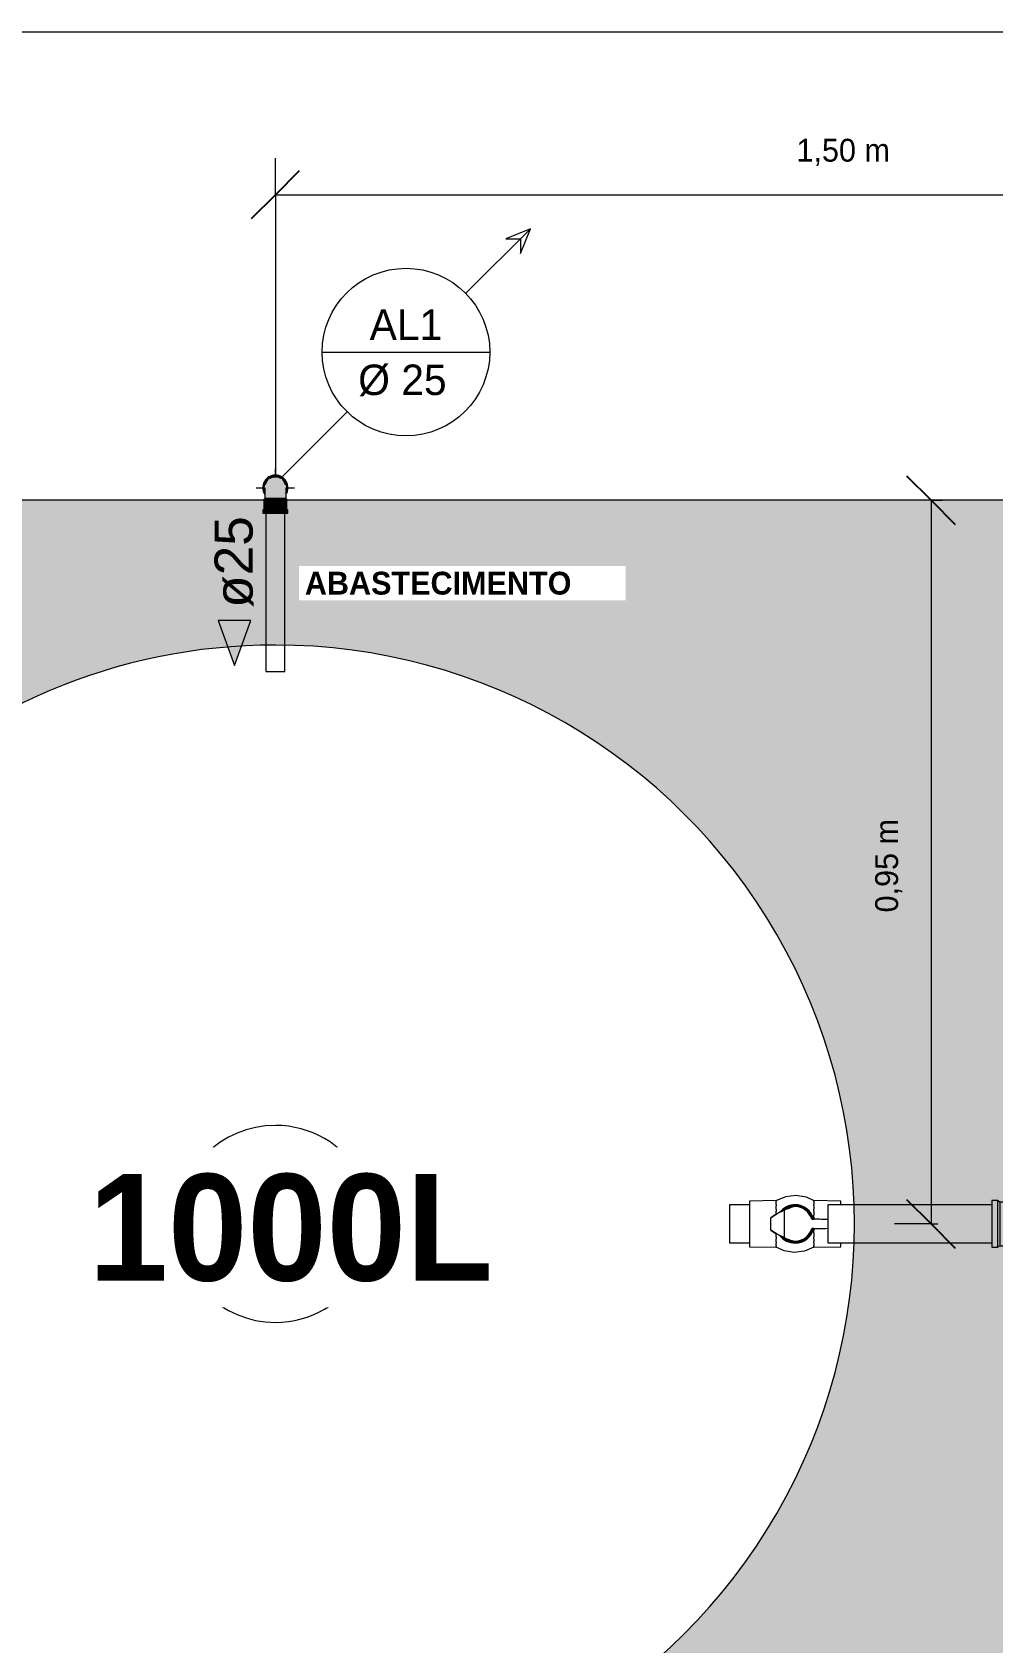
# Model space of a CAD drawing. Header units: metres. Extents: x 15 to 69.3, y -12.4 to 16.4.
# Drawn here: x 21.767 to 23.027, y 14.078 to 16.192 of the extents above; entities that cross this region are included whole.
import ezdxf

# ---------------------------------------------------------------- set-up
doc = ezdxf.new("R2010")
doc.units = ezdxf.units.M
for name, color, linetype, lineweight in [('A-ANNO-DIMS', 7, 'Continuous', 5), ('A-ANNO-DIMS-20', 7, 'Continuous', 5), ('A-ANNO-NOTE', 7, 'Continuous', 5), ('G-ANNO-SYMB', 7, 'Continuous', 5), ('G-ANNO-TEXT', 7, 'Continuous', 5), ('P-PIPE', 7, 'Continuous', 5), ('P-PIPE-CNTR', 7, 'Continuous', 5), ('P-PIPE-IDEN', 7, 'Continuous', 5), ('P-SANR-FIXT', 7, 'Continuous', 5)]:
    doc.layers.add(name, color=color, linetype=linetype, lineweight=lineweight)
doc.layers.add('A-FLOR', color=7, linetype='Continuous', lineweight=9, true_color=0x007f00)
doc.styles.add('Arial', font='arial.ttf', dxfattribs={"height": 0.05})
doc.styles.add('Century Gothic', font='GOTHIC.TTF', dxfattribs={"height": 0.04})
doc.styles.add('Century Gothic_1', font='GOTHIC.TTF', dxfattribs={"height": 0.03})
doc.styles.add('Century Gothic_B_1', font='GOTHICB.TTF', dxfattribs={"height": 0.03})
doc.styles.add('Century Gothic_B_2', font='GOTHICB.TTF', dxfattribs={"height": 0.14})
doc.dimstyles.new('Setores_1_5', dxfattribs={"dimscale": 0.3048, "dimtxt": 0.031325, "dimasz": 0.208333, "dimexe": 0.15748, "dimexo": 0.098425, "dimgap": 0.114829, "dimtad": 1, "dimrnd": 0.01, "dimzin": 0, "dimdsep": 46, "dimtxsty": 'Century Gothic_1', "dimblk1": 'OBLIQUE', "dimblk2": 'OBLIQUE', "dimsah": 1, "dimcen": 0.09, "dimazin": 0, "dimtfac": 1, "dimtdec": 4, "dimtix": 1, "dimtmove": 0, "dimatfit": 3, "dimfxl": 1, "dimtvp": 1, "dimtolj": 1, "dimtzin": 0, "dimarcsym": 2})

# ---------------------------------------------------------------- blocks, each defined once
blk = doc.blocks.new('Caixa d_água de polietileno 1000 a 5000 Litros - Fortlev - 1000 L-3619391-NÍVEL CAIXA D_ÁGUA')
at = {"layer": 'P-SANR-FIXT', "color": 8, "true_color": 0x808080}
for radius, start, end in [(0.76, 360, 180), (0.1293, 360, 180), (0.1293, 180, 360), (0.76, 180, 360)]:
    blk.add_arc((0, 0), radius, start, end, dxfattribs=at)
blk = doc.blocks.new('Joelho 45_90 - Agua Fria_Soldavel - MEP - Tigre - Standard-3523191-NÍVEL CAIXA D_ÁGUA')
at = {"layer": 'P-PIPE', "true_color": 0xe06060}
for points in [[(16.9966, 15.5857), (16.9965, 15.5892), (16.9958, 15.5917), (16.9959, 15.5975), (16.996, 15.5982), (16.9981, 15.6026), (17.0009, 15.6059), (17.006, 15.6086), (17.0074, 15.609), (17.0106, 15.6094), (17.0106, 15.6108), (17.005, 15.6098), (16.9996, 15.6065), (16.9962, 15.6022), (16.9944, 15.5969), (16.9944, 15.5914), (16.9966, 15.5858)], [(16.9967, 15.5888), (16.9966, 15.5915), (16.9967, 15.5952), (16.9974, 15.5987), (16.9989, 15.6019), (17.0009, 15.6044), (17.004, 15.6066), (17.0072, 15.6079), (17.0106, 15.6083), (17.0106, 15.6094), (17.0067, 15.6089), (17.0028, 15.6072), (16.9994, 15.6043), (16.9973, 15.6013), (16.996, 15.5979), (16.9955, 15.5942), (16.9963, 15.5897), (16.9967, 15.5889)], [(16.9966, 15.58), (17.0106, 15.58), (17.0106, 15.6083), (17.0064, 15.6076), (17.0031, 15.6061), (16.9998, 15.6031), (16.9982, 15.6007), (16.9969, 15.597), (16.9966, 15.5934), (16.9966, 15.5835)], [(17.0247, 15.5858), (17.0249, 15.5861), (17.0269, 15.5917), (17.0267, 15.5975), (17.0247, 15.6029), (17.0212, 15.6069), (17.0163, 15.6098), (17.0106, 15.6107), (17.0106, 15.6094), (17.0158, 15.6085), (17.0207, 15.6054), (17.0215, 15.6048), (17.0239, 15.6013), (17.0255, 15.5969), (17.0253, 15.5912), (17.0249, 15.5897), (17.0245, 15.5888), (17.0247, 15.5862)], [(17.0228, 15.58), (17.0247, 15.58), (17.0245, 15.5956), (17.0239, 15.5987), (17.0227, 15.6014), (17.0203, 15.6044), (17.0167, 15.6068), (17.0134, 15.608), (17.0106, 15.6083), (17.0106, 15.58), (17.0227, 15.58)], [(16.9941, 15.5608), (17.0106, 15.5608), (17.0104, 15.5648), (16.9944, 15.5648)], [(16.9944, 15.5648), (17.0106, 15.5648), (17.0104, 15.5662), (16.9958, 15.5662), (16.9947, 15.5651)], [(16.9958, 15.5662), (17.0106, 15.5662), (17.0106, 15.5789), (16.9955, 15.5789), (16.9957, 15.5677)], [(17.0018, 15.5789), (17.0106, 15.5789), (17.0106, 15.58), (16.9966, 15.58), (16.9958, 15.5789), (17.0009, 15.5789)], [(17.0245, 15.5789), (17.0257, 15.5789), (17.0245, 15.58), (17.0106, 15.58), (17.0106, 15.5789), (17.0243, 15.5789)], [(17.0214, 15.5662), (17.0255, 15.5662), (17.0255, 15.5789), (17.0106, 15.5789), (17.0106, 15.5662), (17.0213, 15.5662)], [(17.0187, 15.5648), (17.0269, 15.5648), (17.0252, 15.5662), (17.0106, 15.5662), (17.0106, 15.5648), (17.0182, 15.5648)], [(17.0189, 15.5608), (17.0271, 15.5608), (17.0269, 15.5648), (17.0106, 15.5648), (17.0106, 15.5608), (17.0182, 15.5608)]]:
    blk.add_hatch(color=13, dxfattribs=at).paths.add_polyline_path(points)
h = blk.add_hatch(color=13, dxfattribs=at)
h.paths.add_polyline_path([(17.0245, 15.5888), (17.0246, 15.5889), (17.0245, 15.5889)])
h.paths.add_polyline_path([(17.0246, 15.5889), (17.0252, 15.5907), (17.0256, 15.595), (17.0252, 15.5982), (17.0233, 15.6024), (17.0207, 15.6054), (17.0176, 15.6076), (17.0139, 15.609), (17.0106, 15.6094), (17.0106, 15.6083), (17.0148, 15.6076), (17.0182, 15.606), (17.021, 15.6036), (17.0231, 15.6005), (17.0243, 15.597), (17.0247, 15.5932), (17.0246, 15.5899)])
at = {"layer": 'P-PIPE'}
for p, q in [((16.9955, 15.5662), (16.9941, 15.5648)), ((16.9941, 15.5648), (16.9941, 15.5608)), ((16.9941, 15.5648), (17.0106, 15.5648)), ((16.9966, 15.58), (16.9955, 15.5789)), ((16.9955, 15.5789), (17.0106, 15.5789)), ((16.9955, 15.5789), (16.9955, 15.5662)), ((17.0106, 15.5789), (16.9955, 15.5789)), ((16.9955, 15.5662), (17.0106, 15.5662)), ((17.0106, 15.58), (16.9966, 15.58)), ((16.9966, 15.58), (17.0106, 15.58)), ((17.0247, 15.58), (17.0106, 15.58)), ((17.0106, 15.58), (17.0247, 15.58)), ((17.0106, 15.5789), (17.0257, 15.5789)), ((17.0257, 15.5789), (17.0106, 15.5789)), ((17.0106, 15.5662), (17.0257, 15.5662)), ((17.0106, 15.5648), (17.0271, 15.5648)), ((17.0257, 15.5789), (17.0247, 15.58)), ((17.0257, 15.5662), (17.0257, 15.5789)), ((17.0271, 15.5648), (17.0257, 15.5662)), ((17.0271, 15.5608), (17.0271, 15.5648)), ((16.9941, 15.5608), (17.0106, 15.5608)), ((17.0106, 15.5608), (17.0271, 15.5608))]:
    blk.add_line(p, q, dxfattribs=at)
at = {"layer": 'P-PIPE', "flags": 128}
for points in [[(16.9966, 15.5943), (16.9966, 15.5943), (16.9966, 15.5943), (16.9966, 15.5942), (16.9966, 15.5941), (16.9966, 15.594), (16.9966, 15.5939), (16.9966, 15.5937), (16.9966, 15.5936), (16.9966, 15.5934), (16.9966, 15.5932), (16.9966, 15.5929), (16.9966, 15.5927), (16.9966, 15.5924), (16.9966, 15.5921), (16.9966, 15.5918), (16.9966, 15.5915), (16.9966, 15.5911), (16.9966, 15.5908), (16.9966, 15.5904), (16.9966, 15.59), (16.9966, 15.5896), (16.9966, 15.5891), (16.9966, 15.5887), (16.9966, 15.5882), (16.9966, 15.5877), (16.9966, 15.5872), (16.9966, 15.5867), (16.9966, 15.5862), (16.9966, 15.5857), (16.9966, 15.5852), (16.9966, 15.5847), (16.9966, 15.5841), (16.9966, 15.5836), (16.9966, 15.583), (16.9966, 15.5824), (16.9966, 15.5819), (16.9966, 15.5813), (16.9966, 15.5807), (16.9966, 15.5802), (16.9966, 15.58)], [(17.0247, 15.58), (17.0247, 15.5806), (17.0247, 15.5811), (17.0247, 15.5817), (17.0247, 15.5823), (17.0247, 15.5828), (17.0247, 15.5834), (17.0247, 15.584), (17.0247, 15.5845), (17.0247, 15.585), (17.0247, 15.5856), (17.0247, 15.5861), (17.0247, 15.5866), (17.0247, 15.5871), (17.0247, 15.5876), (17.0247, 15.5881), (17.0247, 15.5885), (17.0247, 15.589), (17.0247, 15.5894), (17.0247, 15.5899), (17.0247, 15.5903), (17.0247, 15.5907), (17.0247, 15.591), (17.0247, 15.5914), (17.0247, 15.5917), (17.0247, 15.592), (17.0247, 15.5923), (17.0247, 15.5926), (17.0247, 15.5929), (17.0247, 15.5931), (17.0247, 15.5933), (17.0247, 15.5935), (17.0247, 15.5937), (17.0247, 15.5939), (17.0247, 15.594), (17.0247, 15.5941), (17.0247, 15.5942), (17.0247, 15.5942), (17.0247, 15.5943), (17.0247, 15.5943), (17.0247, 15.5943)]]:
    blk.add_lwpolyline(points, dxfattribs=at)
at = {"layer": 'P-PIPE'}
for radius, start, end in [(0.0165, 90, 211.541), (0.0165, 131.9697, 168.018), (0.0151, 90, 201.7574), (0.0151, 90, 201.7574), (0.0151, 126.6457, 132.0216), (0.0165, 113.3004, 126.6783), (0.014, 90, 120), (0.014, 90, 120), (0.0151, 107.9767, 113.3538), (0.0165, 90, 108.0137), (0.0165, 328.615, 90), (0.0165, 71.9863, 90), (0.0151, 338.2611, 90), (0.0151, 338.2611, 90), (0.014, 60, 90), (0.014, 60, 90), (0.0151, 66.6462, 72.0233), (0.0165, 53.3217, 65.9091), (0.0151, 47.9784, 53.3543), (0.0165, 11.982, 48.0303), (0.0165, 173.3047, 186.6826), (0.0165, 191.9728, 211.6138), (0.0151, 167.975, 173.3533), (0.0151, 186.6452, 192.0198), (0.014, 135, 165), (0.014, 135, 165), (0.014, 15, 45), (0.014, 15, 45), (0.0165, 328.545, 348.0272), (0.0151, 6.6467, 12.025), (0.0151, 347.9802, 353.3548), (0.0165, 353.3174, 6.6953)]:
    blk.add_arc((17.0106, 15.5943), radius, start, end, dxfattribs=at)
blk = doc.blocks.new('Joelho 45_90 - Agua Fria_Soldavel - MEP - Tigre - Standard-2081496-NÍVEL CAIXA D_ÁGUA')
at = {"layer": 'P-PIPE', "true_color": 0x20e0e0}
for points in [[(17.9585, 14.6278), (17.9585, 14.6581), (17.951, 14.6586), (17.951, 14.6278), (17.958, 14.6278)], [(17.9585, 14.6278), (17.9615, 14.6278), (17.9615, 14.656), (17.9585, 14.6581), (17.9585, 14.6284)], [(17.9615, 14.6278), (17.9815, 14.6278), (17.9815, 14.6565), (17.9615, 14.656), (17.9615, 14.6283)], [(17.9815, 14.6278), (17.9832, 14.6278), (17.9831, 14.6551), (17.9815, 14.6562), (17.9815, 14.6291)], [(18.0352, 14.6278), (18.0378, 14.6278), (18.0366, 14.6354), (18.0338, 14.6419), (18.0294, 14.6473), (18.024, 14.6514), (18.0171, 14.6541), (18.0106, 14.655), (17.9832, 14.6547), (17.9832, 14.6278), (18.0346, 14.6278)], [(18.0393, 14.6278), (18.0414, 14.6278), (18.0395, 14.6383), (18.0341, 14.6476), (18.026, 14.6544), (18.0156, 14.6581), (18.0053, 14.6581), (17.997, 14.6549), (18.0019, 14.655), (18.0036, 14.6555), (18.0106, 14.6565), (18.018, 14.6555), (18.0249, 14.6526), (18.0309, 14.6481), (18.0357, 14.6414), (18.0384, 14.6344), (18.0391, 14.6291)], [(18.0378, 14.6278), (18.0393, 14.6278), (18.0383, 14.6352), (18.0349, 14.6428), (18.0309, 14.6481), (18.0242, 14.6529), (18.0176, 14.6555), (18.0106, 14.6565), (18.0032, 14.6555), (18.0023, 14.6548), (18.0114, 14.6549), (18.0182, 14.6538), (18.0242, 14.6513), (18.0301, 14.6466), (18.0345, 14.6406), (18.0369, 14.6343), (18.0374, 14.6305)], [(17.951, 14.5971), (17.9585, 14.5975), (17.9585, 14.6278), (17.951, 14.6278), (17.951, 14.5975)], [(17.9585, 14.5975), (17.9615, 14.5996), (17.9615, 14.6278), (17.9585, 14.6278), (17.9585, 14.5981)], [(17.9815, 14.5992), (17.9815, 14.6278), (17.9615, 14.6278), (17.9615, 14.5996), (17.9745, 14.5993)], [(17.9815, 14.5992), (17.9832, 14.6009), (17.9832, 14.6278), (17.9815, 14.6278), (17.9815, 14.5993)], [(17.9832, 14.6007), (18.0121, 14.6008), (18.018, 14.6017), (18.0242, 14.6043), (18.0301, 14.609), (18.0345, 14.615), (18.0369, 14.6214), (18.0378, 14.6278), (17.9832, 14.6278), (17.9832, 14.6008)], [(18.0053, 14.5975), (18.016, 14.5975), (18.026, 14.6012), (18.0345, 14.6086), (18.0395, 14.6173), (18.0414, 14.6278), (18.0393, 14.6278), (18.0383, 14.6204), (18.0349, 14.6128), (18.0309, 14.6075), (18.0242, 14.6027), (18.0176, 14.6001), (18.0098, 14.5993), (18.0026, 14.6004), (18.0011, 14.6008), (17.9967, 14.6007), (18.0041, 14.5979)], [(18.0106, 14.5992), (18.018, 14.6001), (18.0249, 14.603), (18.0309, 14.6075), (18.0357, 14.6142), (18.0384, 14.6212), (18.0393, 14.6278), (18.0378, 14.6278), (18.0366, 14.6202), (18.0341, 14.6142), (18.0294, 14.6083), (18.024, 14.6042), (18.0171, 14.6015), (18.0106, 14.6007), (18.0019, 14.6007), (18.0036, 14.6001), (18.0088, 14.5994)]]:
    blk.add_hatch(color=132, dxfattribs=at).paths.add_polyline_path(points)
at = {"layer": 'P-PIPE'}
for p, q in [((17.9585, 14.6586), (17.951, 14.6586)), ((17.951, 14.6586), (17.951, 14.6278)), ((17.9615, 14.6565), (17.9585, 14.6586)), ((17.9585, 14.6586), (17.9585, 14.6278)), ((17.9815, 14.6565), (17.9615, 14.6565)), ((17.9615, 14.6565), (17.9615, 14.6278)), ((17.9832, 14.655), (17.9815, 14.6565)), ((17.9815, 14.6565), (17.9815, 14.6278)), ((17.9815, 14.6278), (17.9815, 14.6565)), ((17.9832, 14.6278), (17.9832, 14.655)), ((17.9832, 14.655), (17.9832, 14.6278)), ((17.951, 14.6278), (17.951, 14.5971)), ((17.9585, 14.6278), (17.9585, 14.5971)), ((17.9615, 14.6278), (17.9615, 14.5992)), ((17.9815, 14.6278), (17.9815, 14.5992)), ((17.9815, 14.5992), (17.9815, 14.6278)), ((17.9832, 14.6007), (17.9832, 14.6278)), ((17.9832, 14.6278), (17.9832, 14.6007)), ((17.951, 14.5971), (17.9585, 14.5971)), ((17.9585, 14.5971), (17.9615, 14.5992)), ((17.9615, 14.5992), (17.9815, 14.5992)), ((17.9815, 14.5992), (17.9832, 14.6007))]:
    blk.add_line(p, q, dxfattribs=at)
at = {"layer": 'P-PIPE', "flags": 128}
for points in [[(18.0106, 14.655), (18.0087, 14.655), (18.0031, 14.655), (17.9947, 14.655), (17.9846, 14.655), (17.9832, 14.655)], [(17.9832, 14.6007), (17.9934, 14.6007), (18.0021, 14.6007), (18.0081, 14.6007), (18.0106, 14.6007), (18.0106, 14.6007)]]:
    blk.add_lwpolyline(points, dxfattribs=at)
at = {"layer": 'P-PIPE'}
for radius, start, end in [(0.0308, 101.975, 117.7355), (0.0308, 0, 117.4749), (0.0286, 0, 108.449), (0.0286, 0, 108.449), (0.0286, 96.6452, 102.0198), (0.0308, 83.3085, 96.6853), (0.0287, 77.975, 83.3533), (0.0307, 41.9735, 78.0206), (0.0271, 60.3407, 75), (0.0271, 60.3407, 75), (0.0272, 0, 60), (0.0272, 0, 60), (0.0287, 36.6457, 42.0216), (0.0307, 23.3065, 36.6833), (0.0286, 17.9767, 23.3538), (0.0308, 0, 18.0185), (0.0307, 242.6936, 0), (0.0287, 251.5844, 0), (0.0286, 251.5844, 0), (0.0272, 300, 0), (0.0272, 300, 0), (0.0308, 323.3167, 336.6935), (0.0287, 336.6462, 342.0233), (0.0308, 341.9815, 0), (0.0307, 242.7359, 258.025), (0.0286, 257.9802, 263.3548), (0.0307, 263.3147, 276.6915), (0.0286, 276.6467, 282.025), (0.0308, 281.9794, 318.0265), (0.0271, 285, 299.6593), (0.0271, 285, 299.6593), (0.0286, 317.9784, 323.3543)]:
    blk.add_arc((18.0106, 14.6278), radius, start, end, dxfattribs=at)
blk = doc.blocks.new('AF_Registro Esfera VS Compacto - Soldável - 50 mm-V16-NÍVEL CAIXA D_ÁGUA')
at = {"layer": 'P-PIPE', "color": 8, "true_color": 0x808080}
for p, q in [((-0.0247, 0.0306), (-0.0599, 0.0299)), ((-0.0599, 0.0299), (-0.0599, 0.0251)), ((-0.0247, 0.0293), (-0.0247, 0.0306)), ((-0.0247, 0.0291), (-0.0247, 0.0284)), ((-0.0247, 0.0255), (-0.0247, 0.0284)), ((-0.0247, 0.0255), (-0.0247, 0.0236)), ((-0.0247, 0.0195), (-0.0247, 0.0236)), ((0.0599, 0.0299), (0.0247, 0.0306)), ((0.0247, 0.0306), (0.0247, 0.0293)), ((0.0247, 0.0284), (0.0247, 0.0291)), ((0.0247, 0.0284), (0.0247, 0.0255)), ((0.0247, 0.0236), (0.0247, 0.0255)), ((0.0247, 0.0236), (0.0247, 0.0195)), ((0.0599, 0), (0.0599, 0.0299)), ((-0.0248, 0.0062), (-0.023, 0.0062)), ((-0.0247, 0.0195), (-0.0247, 0.0168)), ((-0.0247, 0.0115), (-0.0247, 0.0169)), ((-0.0247, 0.0115), (-0.0247, 0.0088)), ((-0.0247, 0.0062), (-0.0247, 0.0088)), ((-0.0227, 0.0062), (-0.0219, 0.0062)), ((0.0143, -0.018), (0.0143, 0.018)), ((0.0247, 0.0168), (0.0247, 0.0195)), ((0.0247, 0.0169), (0.0247, 0.0128)), ((0.032, 0.008), (0.032, -0.008)), ((-0.023, -0.0062), (-0.0248, -0.0062)), ((-0.0247, -0.0088), (-0.0247, -0.0062)), ((-0.0247, -0.0088), (-0.0247, -0.0115)), ((-0.0247, -0.0169), (-0.0247, -0.0115)), ((-0.0247, -0.0168), (-0.0247, -0.0195)), ((-0.0247, -0.0236), (-0.0247, -0.0195)), ((-0.0219, -0.0062), (-0.0227, -0.0062)), ((0.0247, -0.0128), (0.0247, -0.0169)), ((0.0247, -0.0195), (0.0247, -0.0168)), ((0.0247, -0.0195), (0.0247, -0.0236)), ((0.0599, -0.0299), (0.0599, 0)), ((-0.0599, -0.0251), (-0.0599, -0.0299)), ((-0.0599, -0.0299), (-0.0247, -0.0306)), ((-0.0247, -0.0236), (-0.0247, -0.0255)), ((-0.0247, -0.0284), (-0.0247, -0.0255)), ((-0.0247, -0.0284), (-0.0247, -0.0291)), ((-0.0247, -0.0306), (-0.0247, -0.0292)), ((0.0247, -0.0255), (0.0247, -0.0236)), ((0.0247, -0.0255), (0.0247, -0.0284)), ((0.0247, -0.0291), (0.0247, -0.0284)), ((0.0247, -0.0292), (0.0247, -0.0306)), ((0.0247, -0.0306), (0.0599, -0.0299))]:
    blk.add_line(p, q, dxfattribs=at)
at = {"layer": 'P-PIPE', "color": 8, "true_color": 0x808080, "flags": 128}
for points in [[(-0.0247, 0.0306), (-0.0123, 0.036), (0.0011, 0.0377), (0.0145, 0.0354), (0.0247, 0.0306)], [(-0.0248, 0.0062), (-0.025, 0.0062), (-0.0252, 0.0062)], [(-0.023, 0.0062), (-0.0228, 0.0062), (-0.0227, 0.0062)], [(0.0143, 0.018), (0.0234, 0.0135), (0.032, 0.008)], [(-0.0252, -0.0062), (-0.025, -0.0062), (-0.0248, -0.0062)], [(-0.0227, -0.0062), (-0.0228, -0.0062), (-0.023, -0.0062)], [(0.032, -0.008), (0.0234, -0.0135), (0.0143, -0.018)], [(0.0247, -0.0306), (0.0123, -0.036), (-0.0011, -0.0377), (-0.0145, -0.0354), (-0.0247, -0.0306)]]:
    blk.add_lwpolyline(points, dxfattribs=at)
at = {"layer": 'P-PIPE', "color": 8, "true_color": 0x808080}
for centre, radius, start, end in [((0, 0), 0.0252, 90, 165.7988), ((0, 0), 0.0247, 90, 165), ((0, 0), 0.0235, 90, 164.6524), ((0, 0), 0.0227, 90.0776, 164.0827), ((0, 0), 0.0227, 103.7164, 108.1147), ((0, 0), 0.0252, 37.8085, 90), ((0, 0), 0.0247, 40.1521, 90), ((0, 0), 0.0235, 47.401, 90), ((-0.0213, -0.0657), 0.091, 66.9759, 76.4478), ((0.0326, -3.1755), 3.1822, 90.9798, 91.3594), ((0, 0), 0.0227, 145.9706, 150.3728), ((0, 0), 0.0227, 131.4802, 136.5805), ((0, 0), 0.0227, 117.5101, 122.6103), ((-0.0213, -0.0657), 0.091, 71.1467, 71.694), ((-0.0213, -0.0657), 0.091, 65.8457, 66.4788), ((-0.0213, -0.0657), 0.091, 62.1064, 65.2999), ((-0.0213, -0.0657), 0.091, 54.1178, 60.1568), ((0.0326, 3.1759), 3.1826, 268.6408, 269.0204), ((0, 0), 0.0252, 194.2014, 270), ((0, 0), 0.0247, 195, 270), ((0, 0), 0.0235, 195.3478, 270), ((0, 0), 0.0227, 195.9174, 270), ((0, 0), 0.0252, 270, 322.1915), ((0, 0), 0.0247, 270, 319.8479), ((0, 0), 0.0235, 270, 312.599), ((-0.0213, 0.0657), 0.091, 283.5522, 293.0241), ((-0.0213, 0.0657), 0.091, 288.306, 288.8533), ((-0.0213, 0.0657), 0.091, 293.5212, 294.1543), ((-0.0213, 0.0657), 0.091, 294.7001, 297.8936), ((-0.0213, 0.0657), 0.091, 299.8432, 305.8822)]:
    blk.add_arc(centre, radius, start, end, dxfattribs=at)
for centre, major_axis, start_param, end_param in [((0.0326, -3.183), (0, 3.1897), 0.01813, 0.023698), ((0.0326, 3.1834), (0, 3.1901), 3.117898, 3.123466)]:
    blk.add_ellipse(centre, major_axis=major_axis, ratio=0.998823, start_param=start_param, end_param=end_param, dxfattribs=at)
for points in [[(0.0163, 0.0171), (0.0162, 0.0172), (0.016, 0.0172), (0.0159, 0.0173)], [(0.0167, 0.0169), (0.0166, 0.017), (0.0164, 0.0171), (0.0163, 0.0171)], [(0.0159, -0.0173), (0.016, -0.0172), (0.0162, -0.0172), (0.0163, -0.0171)], [(0.0163, -0.0171), (0.0164, -0.0171), (0.0166, -0.017), (0.0167, -0.0169)]]:
    blk.add_open_spline(points, degree=3, dxfattribs=at)
blk = doc.blocks.new('DIMBLOCK12-NÍVEL CAIXA D_ÁGUA')
at = {"layer": 'A-ANNO-DIMS-20', "lineweight": 25}
for p, q in [((22.9465, 15.5778), (22.9148, 15.6096)), ((22.9465, 15.5778), (22.9783, 15.5461)), ((22.9465, 14.6278), (22.9148, 14.6596)), ((22.9465, 14.6278), (22.9783, 14.5961))]:
    blk.add_line(p, q, dxfattribs=at)
at = {"layer": 'A-ANNO-DIMS-20'}
for p, q in [((22.9465, 15.5778), (22.8985, 15.5778)), ((22.9465, 15.5778), (22.9465, 14.6278)), ((22.9465, 15.5778), (22.9614, 15.5778)), ((22.9465, 14.6278), (22.8985, 14.6278)), ((22.9465, 14.6278), (22.9553, 14.6278))]:
    blk.add_line(p, q, dxfattribs=at)
at = {"layer": 'A-ANNO-DIMS-20', "color": 0, "insert": (22.8731, 15.0367), "char_height": 0.03, "width": 0.158714, "attachment_point": 1, "rotation": 90, "line_spacing_factor": 0.984502, "style": 'Century Gothic_1'}
blk.add_mtext('0,95 m', dxfattribs=at)
blk = doc.blocks.new('_Oblique')
at = {"color": 0, "linetype": 'ByBlock', "lineweight": -2}
blk.add_line((-0.5, -0.5), (0.5, 0.5), dxfattribs=at)
blk = doc.blocks.new('Marcador de Tubulação Circular Century 2 - Sobe-874581-NÍVEL CAIXA D_ÁGUA')
at = {"layer": 'A-ANNO-NOTE'}
for p, q in [((0.01146, 0.00683), (0.00722, 0.00259)), ((0.01146, 0.00683), (0.00984, 0.00617)), ((0.0108, 0.00521), (0.01146, 0.00683)), ((0.00984, 0.00617), (0.0108, 0.00617)), ((0.0108, 0.00617), (0.0108, 0.00521)), ((-0.00221, -0.00127), (0.00879, -0.00127)), ((-0.00479, -0.00942), (-0.00056, -0.00519))]:
    blk.add_line(p, q, dxfattribs=at)
blk.add_circle((0.00329, -0.00127), 0.0055, dxfattribs=at)
blk = doc.blocks.new('Anotacao_Tuboseta - Fluxo 2-2612755-NÍVEL CAIXA D_ÁGUA')
at = {"layer": 'P-PIPE-IDEN'}
blk.add_hatch(color=256, dxfattribs=at).paths.add_polyline_path([(0, -0.00108), (-0.00297, 0), (0, 0.00108)])
for p, q in [((0, 0.00108), (-0.00297, 0)), ((0, -0.00108), (0, 0.00108)), ((-0.00297, 0), (0, -0.00108))]:
    blk.add_line(p, q, dxfattribs=at)
blk = doc.blocks.new('DIMBLOCK19-NÍVEL CAIXA D_ÁGUA')
at = {"layer": 'A-ANNO-DIMS-20'}
for p, q in [((22.0859, 15.9789), (22.0859, 16.0269)), ((23.5859, 15.9789), (23.5859, 16.0269)), ((22.0859, 15.9789), (23.5859, 15.9789)), ((22.0859, 15.9789), (22.0859, 15.6089)), ((23.5859, 15.9789), (23.5859, 15.6078))]:
    blk.add_line(p, q, dxfattribs=at)
at = {"layer": 'A-ANNO-DIMS-20', "lineweight": 25}
for p, q in [((22.0859, 15.9789), (22.1177, 16.0107)), ((23.5859, 15.9789), (23.6177, 16.0107)), ((22.0859, 15.9789), (22.0542, 15.9472)), ((23.5859, 15.9789), (23.5542, 15.9472))]:
    blk.add_line(p, q, dxfattribs=at)
at = {"layer": 'A-ANNO-DIMS-20', "color": 0, "insert": (22.7698, 16.0524), "char_height": 0.03, "width": 0.158714, "attachment_point": 1, "line_spacing_factor": 0.984502, "style": 'Century Gothic_1'}
blk.add_mtext('1,50 m', dxfattribs=at)

msp = doc.modelspace()

# ---------------------------------------------------------------- hatches: boundary and pattern name
at = {"layer": 'A-FLOR', "true_color": 0x464646}
h = msp.add_hatch(color=49, dxfattribs=at)
h.paths.add_polyline_path([(21.9606, 11.9278), (23.4359, 11.9278), (23.4359, 12.2278), (23.5859, 12.2278), (23.5859, 13.2778), (23.2859, 13.2778), (23.2859, 13.4278), (23.5859, 13.4278), (23.5859, 14.6028), (23.1433, 14.6028), (23.1433, 14.5971), (23.1358, 14.5975), (23.1328, 14.5996), (23.1069, 14.5993), (23.1052, 14.6007), (23.1002, 14.6007), (23.0934, 14.598), (23.0923, 14.5979), (23.0909, 14.5975), (23.0895, 14.5975), (23.0859, 14.5971), (23.081, 14.5975), (23.0806, 14.5975), (23.0785, 14.598), (23.078, 14.5981), (23.0716, 14.6007), (23.0664, 14.6005), (23.0649, 14.5993), (23.057, 14.5993), (23.0568, 14.5992), (23.0387, 14.5993), (23.036, 14.5975), (23.0263, 14.5971), (23.0263, 14.6028), (22.8452, 14.6028), (22.8444, 14.5801), (22.84, 14.5326), (22.8325, 14.4854), (22.8221, 14.4388), (22.8088, 14.393), (22.7926, 14.348), (22.7736, 14.3042), (22.7519, 14.2617), (22.7276, 14.2206), (22.7008, 14.1811), (22.6715, 14.1434), (22.64, 14.1076), (22.6062, 14.0738), (22.5704, 14.0422), (22.5327, 14.013), (22.4932, 13.9861), (22.4521, 13.9618), (22.4095, 13.9401), (22.3657, 13.9212), (22.3208, 13.905), (22.275, 13.8917), (22.2284, 13.8813), (22.1812, 13.8738), (22.1338, 13.8693), (22.1109, 13.8686), (22.1109, 13.5063), (22.1167, 13.5063), (22.1167, 13.4988), (22.1146, 13.4958), (22.1146, 13.4769), (22.1131, 13.4758), (22.1131, 13.4614), (22.1139, 13.4614), (22.1139, 13.4618), (22.1156, 13.463), (22.1318, 13.463), (22.1331, 13.464), (22.1371, 13.4639), (22.1371, 13.4603), (22.2507, 13.4603), (22.2507, 13.4643), (22.2549, 13.4639), (22.2561, 13.4627), (22.2711, 13.4627), (22.2722, 13.4616), (22.2972, 13.4618), (22.3096, 13.4618), (22.3099, 13.4621), (22.3155, 13.4641), (22.3214, 13.4639), (22.3268, 13.4618), (22.331, 13.458), (22.3337, 13.453), (22.3346, 13.4478), (22.3333, 13.4416), (22.3306, 13.4371), (22.3264, 13.4335), (22.3206, 13.4316), (22.3149, 13.4317), (22.3085, 13.4338), (22.2972, 13.4338), (22.2721, 13.4338), (22.2711, 13.4329), (22.2561, 13.4329), (22.2547, 13.4316), (22.2507, 13.4313), (22.2507, 13.4353), (22.1371, 13.4353), (22.1371, 13.4316), (22.1331, 13.4316), (22.1317, 13.4326), (22.1156, 13.4326), (22.1139, 13.4338), (22.1139, 13.4342), (22.1129, 13.4342), (22.1131, 13.4335), (22.1131, 13.4198), (22.1146, 13.4187), (22.1146, 13.3998), (22.1167, 13.3968), (22.1167, 13.3893), (22.1109, 13.3893), (22.1109, 13.2606), (22.1167, 13.2606), (22.1167, 13.2531), (22.1146, 13.2501), (22.1144, 13.224), (22.1131, 13.2225), (22.1145, 13.209), (22.1182, 13.1967), (22.1247, 13.1848), (22.1329, 13.1748), (22.1431, 13.1663), (22.1548, 13.1601), (22.1675, 13.1563), (22.1807, 13.155), (22.1824, 13.1565), (22.2083, 13.1565), (22.2113, 13.1586), (22.2188, 13.1586), (22.2188, 13.1528), (23.2444, 13.1528), (23.257, 13.1429), (23.2634, 13.1429), (23.2654, 13.1449), (23.2694, 13.1449), (23.2694, 13.1403), (23.3501, 13.1403), (23.3501, 13.1443), (23.3541, 13.1441), (23.3555, 13.1427), (23.3705, 13.1427), (23.3716, 13.1416), (23.4035, 13.1418), (23.4089, 13.1418), (23.4092, 13.1421), (23.4148, 13.1441), (23.4207, 13.1439), (23.4257, 13.1421), (23.4303, 13.138), (23.433, 13.133), (23.434, 13.1278), (23.4326, 13.1216), (23.4301, 13.1172), (23.4257, 13.1135), (23.4199, 13.1116), (23.4142, 13.1117), (23.4089, 13.1138), (23.3799, 13.1139), (23.3714, 13.1138), (23.3705, 13.1129), (23.3555, 13.1129), (23.3541, 13.1116), (23.3501, 13.1113), (23.3501, 13.1153), (23.2694, 13.1153), (23.2694, 13.1107), (23.2654, 13.1107), (23.2634, 13.1127), (23.257, 13.1127), (23.2441, 13.1026), (22.2188, 13.1028), (22.2188, 13.0971), (22.2113, 13.0971), (22.2083, 13.0992), (22.1824, 13.0992), (22.1807, 13.1007), (22.1607, 13.1024), (22.143, 13.1066), (22.1254, 13.1139), (22.109, 13.1239), (22.0945, 13.1364), (22.0821, 13.1509), (22.0717, 13.1681), (22.0648, 13.1849), (22.0602, 13.2044), (22.0588, 13.2225), (22.0573, 13.2242), (22.0573, 13.2501), (22.0552, 13.2531), (22.0552, 13.2606), (22.0609, 13.2606), (22.0609, 13.3893), (22.0552, 13.3893), (22.0552, 13.3968), (22.0573, 13.3998), (22.0573, 13.4187), (22.0588, 13.4198), (22.0588, 13.4758), (22.0573, 13.4769), (22.0573, 13.4958), (22.0552, 13.4988), (22.0552, 13.5063), (22.0609, 13.5063), (22.0609, 13.8686), (22.0381, 13.8693), (21.9907, 13.8738), (21.9435, 13.8813), (21.8969, 13.8917), (21.8511, 13.905), (21.8062, 13.9212), (21.7624, 13.9401), (21.7198, 13.9618), (21.6787, 13.9861), (21.6392, 14.013), (21.6015, 14.0422), (21.5657, 14.0738), (21.5319, 14.1076), (21.5004, 14.1434), (21.4711, 14.1811), (21.4443, 14.2206), (21.42, 14.2617), (21.3983, 14.3042), (21.3793, 14.348), (21.3631, 14.393), (21.3498, 14.4388), (21.3394, 14.4854), (21.3319, 14.5326), (21.3274, 14.5801), (21.326, 14.6278), (21.3274, 14.6755), (21.3319, 14.7231), (21.3394, 14.7702), (21.3498, 14.8168), (21.3631, 14.8627), (21.3793, 14.9076), (21.3983, 14.9514), (21.42, 14.9939), (21.4443, 15.035), (21.4711, 15.0745), (21.5004, 15.1122), (21.5319, 15.1481), (21.5657, 15.1818), (21.6015, 15.2134), (21.6392, 15.2427), (21.6787, 15.2695), (21.7198, 15.2938), (21.7624, 15.3155), (21.8062, 15.3344), (21.8511, 15.3506), (21.8969, 15.3639), (21.9435, 15.3743), (21.9907, 15.3818), (22.0381, 15.3863), (22.0734, 15.3874), (22.0734, 15.5608), (22.0694, 15.5608), (22.0697, 15.5648), (22.0711, 15.5662), (22.0708, 15.5778), (20.4359, 15.5778), (20.4359, 15.2778), (20.2859, 15.2778), (20.2859, 13.4278), (20.5859, 13.4278), (20.5859, 13.2778), (20.2859, 13.2778), (20.2859, 12.2278), (20.4359, 12.2278), (20.4359, 11.9278), (20.5859, 11.9278)])
h.paths.add_polyline_path([(23.5859, 14.6528), (23.5859, 15.4278), (23.2859, 15.4278), (23.2859, 15.5778), (22.101, 15.5778), (22.1008, 15.5662), (22.1022, 15.5648), (22.1024, 15.5608), (22.0984, 15.5608), (22.0984, 15.3874), (22.1338, 15.3863), (22.1812, 15.3818), (22.2284, 15.3743), (22.275, 15.3639), (22.3208, 15.3506), (22.3657, 15.3344), (22.4095, 15.3155), (22.4521, 15.2938), (22.4932, 15.2695), (22.5327, 15.2427), (22.5704, 15.2134), (22.6062, 15.1818), (22.64, 15.1481), (22.6715, 15.1122), (22.7008, 15.0745), (22.7276, 15.035), (22.7519, 14.9939), (22.7736, 14.9514), (22.7926, 14.9076), (22.8088, 14.8627), (22.8221, 14.8168), (22.8325, 14.7702), (22.84, 14.7231), (22.8444, 14.6755), (22.8452, 14.6528), (23.0263, 14.6528), (23.0263, 14.6586), (23.0363, 14.6579), (23.039, 14.6561), (23.057, 14.6563), (23.0571, 14.6562), (23.0649, 14.6563), (23.0666, 14.655), (23.0724, 14.6552), (23.0785, 14.6576), (23.0796, 14.6577), (23.081, 14.6581), (23.083, 14.6582), (23.086, 14.6586), (23.0909, 14.6581), (23.0913, 14.6581), (23.0932, 14.6576), (23.0945, 14.6573), (23.1007, 14.6549), (23.1054, 14.655), (23.1069, 14.6563), (23.1328, 14.656), (23.1358, 14.6581), (23.1433, 14.6586), (23.1433, 14.6528), (23.545, 14.6528)])
at = {"layer": 'P-PIPE', "true_color": 0x00ffff}
for points in [[(22.0734, 15.3874), (22.0859, 15.3878), (22.0859, 15.5608), (22.0734, 15.5608), (22.0734, 15.3878)], [(22.0984, 15.3874), (22.0984, 15.5608), (22.0859, 15.5608), (22.0859, 15.3878), (22.0981, 15.3874)], [(22.849, 14.6278), (23.0263, 14.6278), (23.0263, 14.6528), (22.8452, 14.6527), (22.8459, 14.6278)], [(23.0169, 14.6028), (23.0263, 14.6028), (23.0263, 14.6278), (22.8459, 14.6278), (22.8452, 14.6028), (22.8848, 14.6028)]]:
    msp.add_hatch(color=4, dxfattribs=at).paths.add_polyline_path(points)

# ---------------------------------------------------------------- linework, layer by layer
at = {"layer": 'A-FLOR', "color": 9, "true_color": 0xaad4aa}
msp.add_line((23.2859, 15.5778), (20.4359, 15.5778), dxfattribs=at)
at = {"layer": 'G-ANNO-SYMB'}
msp.add_line((23.802, 16.1923), (20.1295, 16.1923), dxfattribs=at)
at = {"layer": 'P-PIPE'}
for p, q in [((22.0734, 15.5608), (22.0734, 15.353)), ((22.0984, 15.353), (22.0984, 15.5608)), ((23.0263, 14.6528), (22.8109, 14.6528)), ((22.8109, 14.6028), (23.0263, 14.6028))]:
    msp.add_line(p, q, dxfattribs=at)
at = {"layer": 'P-PIPE', "color": 8, "true_color": 0x808080}
for p, q in [((22.0734, 15.353), (22.0984, 15.353)), ((22.7081, 14.6528), (22.6819, 14.6528)), ((22.6819, 14.6528), (22.6819, 14.6028)), ((22.8109, 14.6528), (22.8109, 14.6028)), ((22.6819, 14.6028), (22.7081, 14.6028))]:
    msp.add_line(p, q, dxfattribs=at)
at = {"layer": 'P-PIPE-CNTR'}
for p, q in [((22.0859, 15.6094), (22.0859, 15.6193)), ((22.0609, 15.5943), (22.0708, 15.5943)), ((22.101, 15.5943), (22.1109, 15.5943))]:
    msp.add_line(p, q, dxfattribs=at)

# ---------------------------------------------------------------- block references
at = {"layer": 'A-ANNO-NOTE', "xscale": 20, "yscale": 20, "zscale": 20}
msp.add_blockref('Marcador de Tubulação Circular Century 2 - Sobe-874581-NÍVEL CAIXA D_ÁGUA', (22.1915, 15.7978), dxfattribs=at)
at = {"layer": 'P-PIPE'}
for name in ['Joelho 45_90 - Agua Fria_Soldavel - MEP - Tigre - Standard-3523191-NÍVEL CAIXA D_ÁGUA', 'Joelho 45_90 - Agua Fria_Soldavel - MEP - Tigre - Standard-2081496-NÍVEL CAIXA D_ÁGUA']:
    msp.add_blockref(name, (5.0753, 0), dxfattribs=at)
at = {"layer": 'P-PIPE', "color": 8, "true_color": 0x808080, "rotation": 180}
msp.add_blockref('AF_Registro Esfera VS Compacto - Soldável - 50 mm-V16-NÍVEL CAIXA D_ÁGUA', (22.768, 14.6278), dxfattribs=at)
at = {"layer": 'P-PIPE-IDEN', "xscale": 19.99999999999999, "yscale": 19.99999999999999, "zscale": 19.99999999999999, "rotation": 90.00000000000026}
msp.add_blockref('Anotacao_Tuboseta - Fluxo 2-2612755-NÍVEL CAIXA D_ÁGUA', (22.0323, 15.4202), dxfattribs=at)
at = {"layer": 'P-SANR-FIXT', "color": 8, "true_color": 0x808080, "rotation": 269.9999999999997}
msp.add_blockref('Caixa d_água de polietileno 1000 a 5000 Litros - Fortlev - 1000 L-3619391-NÍVEL CAIXA D_ÁGUA', (22.0859, 14.6278), dxfattribs=at)

# ---------------------------------------------------------------- texts
at = {"layer": 'A-ANNO-NOTE', "char_height": 0.04, "attachment_point": 1, "style": 'Century Gothic'}
for s, insert, width in [('AL1', (22.2097, 15.8284), 0.117046), ('Ø 25', (22.1947, 15.756), 0.155527)]:
    msp.add_mtext(s, dxfattribs=dict(at, insert=insert, width=width))
at = {"layer": 'P-PIPE-IDEN', "insert": (22.0061, 15.4366), "char_height": 0.05, "width": 0.144304, "attachment_point": 1, "rotation": 90, "style": 'Arial'}
msp.add_mtext('ø25', dxfattribs=at)

# ---------------------------------------------------------------- dimensions: what is measured, and where the dimension line sits
at = {"layer": 'A-ANNO-DIMS'}
dim = msp.add_linear_dim(base=(23.5859, 15.9789), p1=(22.0859, 15.5789), p2=(23.5859, 15.5778), dimstyle='Setores_1_5', override={"dimpost": '<>', "dimfxl": 1.5}, dxfattribs=at)
dim.commit()
dim.dimension.update_dxf_attribs({"geometry": 'DIMBLOCK19-NÍVEL CAIXA D_ÁGUA', "text_midpoint": (22.8359, 16.0297)})
dim = msp.add_linear_dim(base=(22.9465, 14.6278), p1=(22.9914, 15.5778), p2=(22.9253, 14.6278), angle=90, dimstyle='Setores_1_5', override={"dimpost": '<>', "dimfxl": 0.952301}, dxfattribs=at)
dim.commit()
dim.dimension.update_dxf_attribs({"geometry": 'DIMBLOCK12-NÍVEL CAIXA D_ÁGUA', "text_midpoint": (22.8958, 15.1028)})

# ---------------------------------------------------------------- next in the draw order: texts
at = {"layer": 'G-ANNO-TEXT', "color": 1, "true_color": 0xff0000, "insert": (22.1246, 15.484), "char_height": 0.03, "width": 0.413671, "attachment_point": 1, "style": 'Century Gothic_B_1', "bg_fill": 3, "box_fill_scale": 1.25, "bg_fill_color": 256, "bg_fill_true_color": 13158600, "bg_fill_transparency": 0}
msp.add_mtext('ABASTECIMENTO', dxfattribs=at)
at = {"layer": 'G-ANNO-TEXT', "insert": (21.841, 14.6933), "char_height": 0.14, "width": 0.630126, "attachment_point": 1, "style": 'Century Gothic_B_2', "bg_fill": 3, "box_fill_scale": 1.25, "bg_fill_color": 256, "bg_fill_true_color": 13158600, "bg_fill_transparency": 0}
msp.add_mtext('1000L', dxfattribs=at)

doc.saveas('drawing.dxf')
